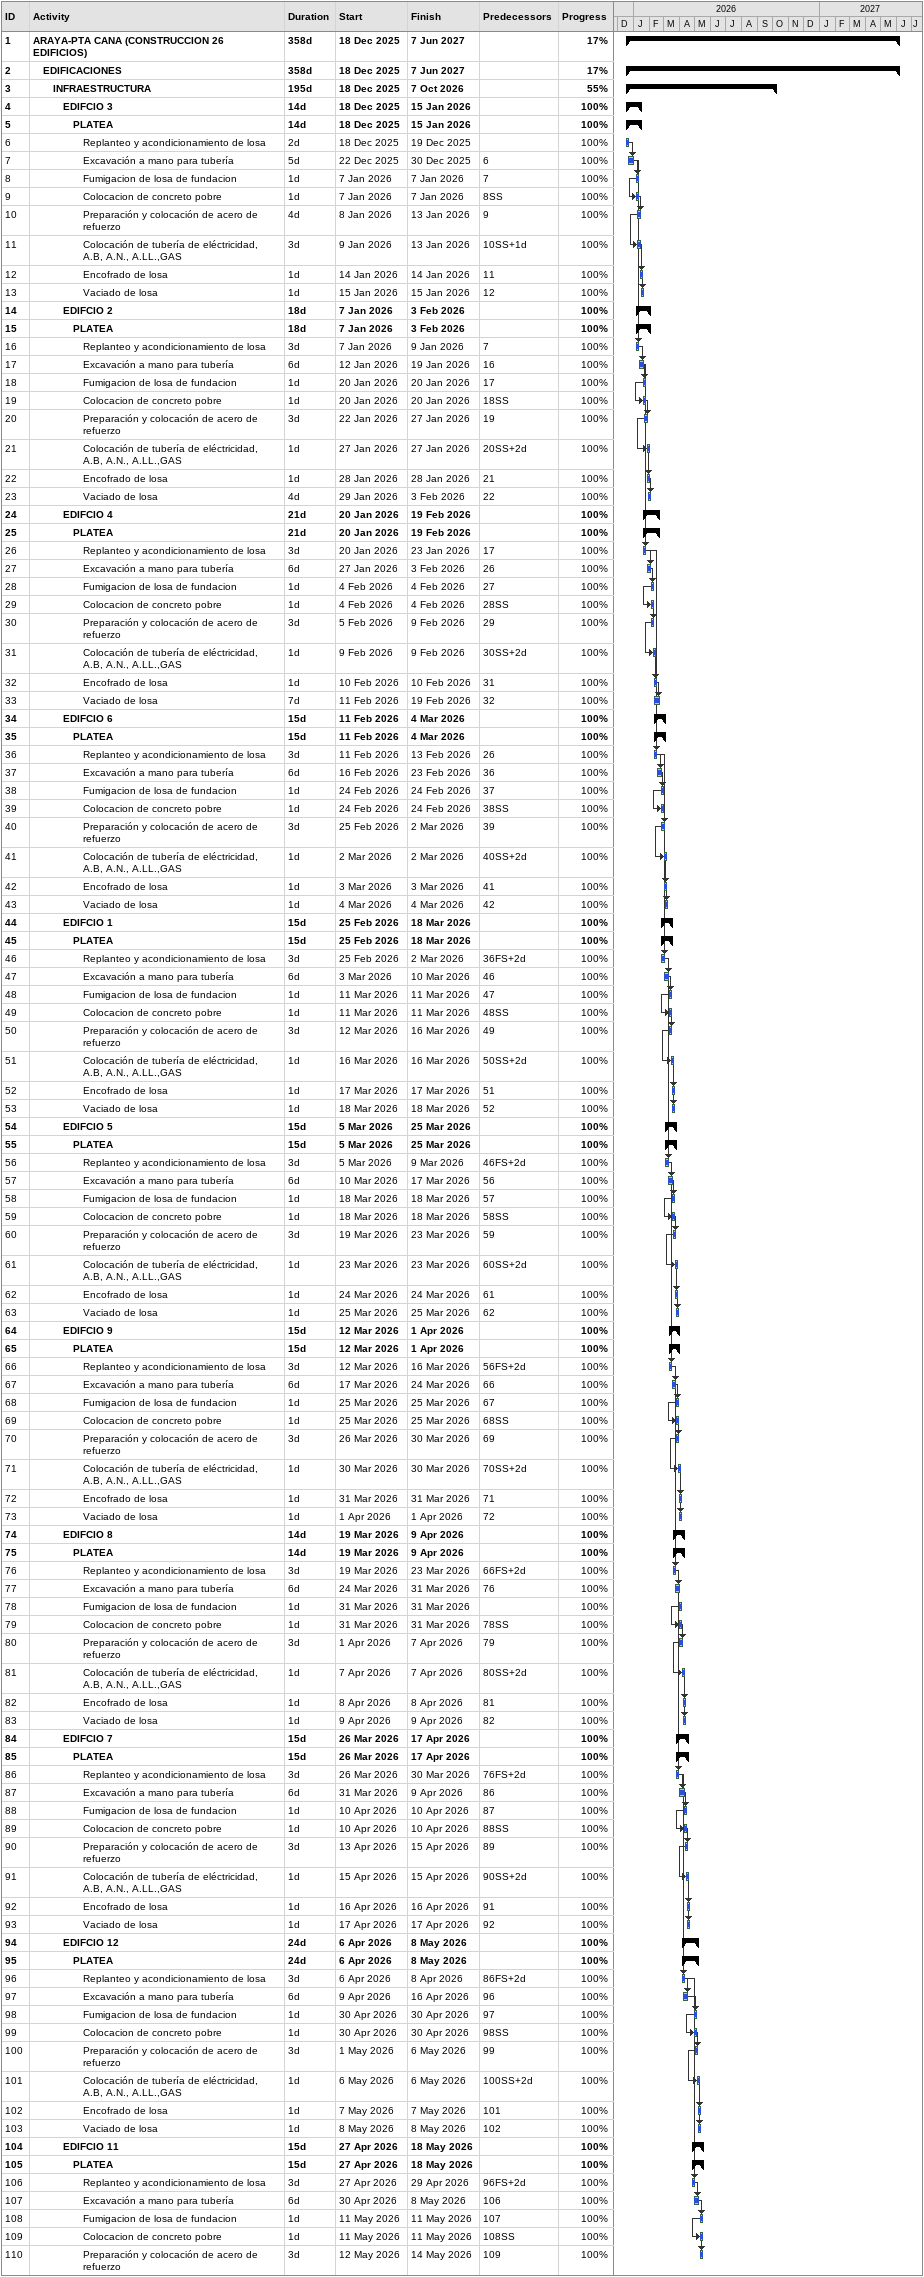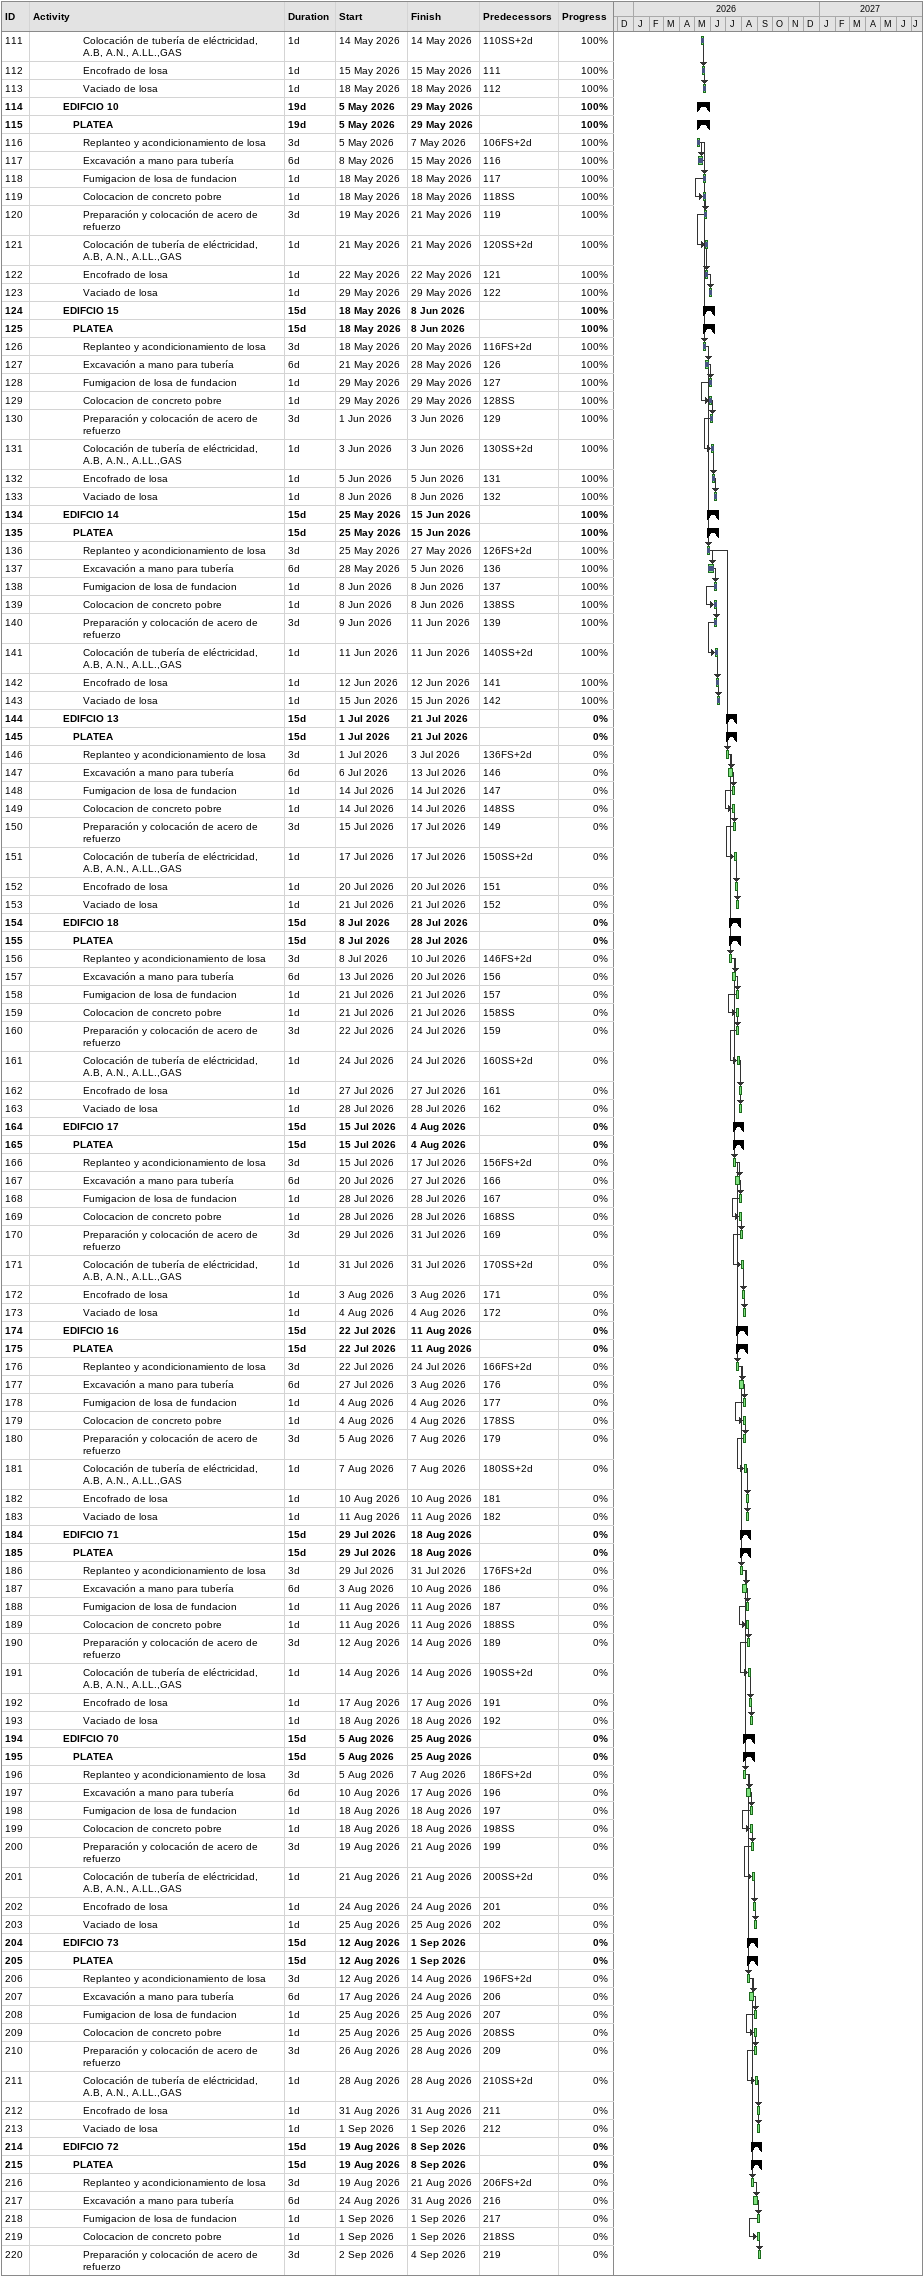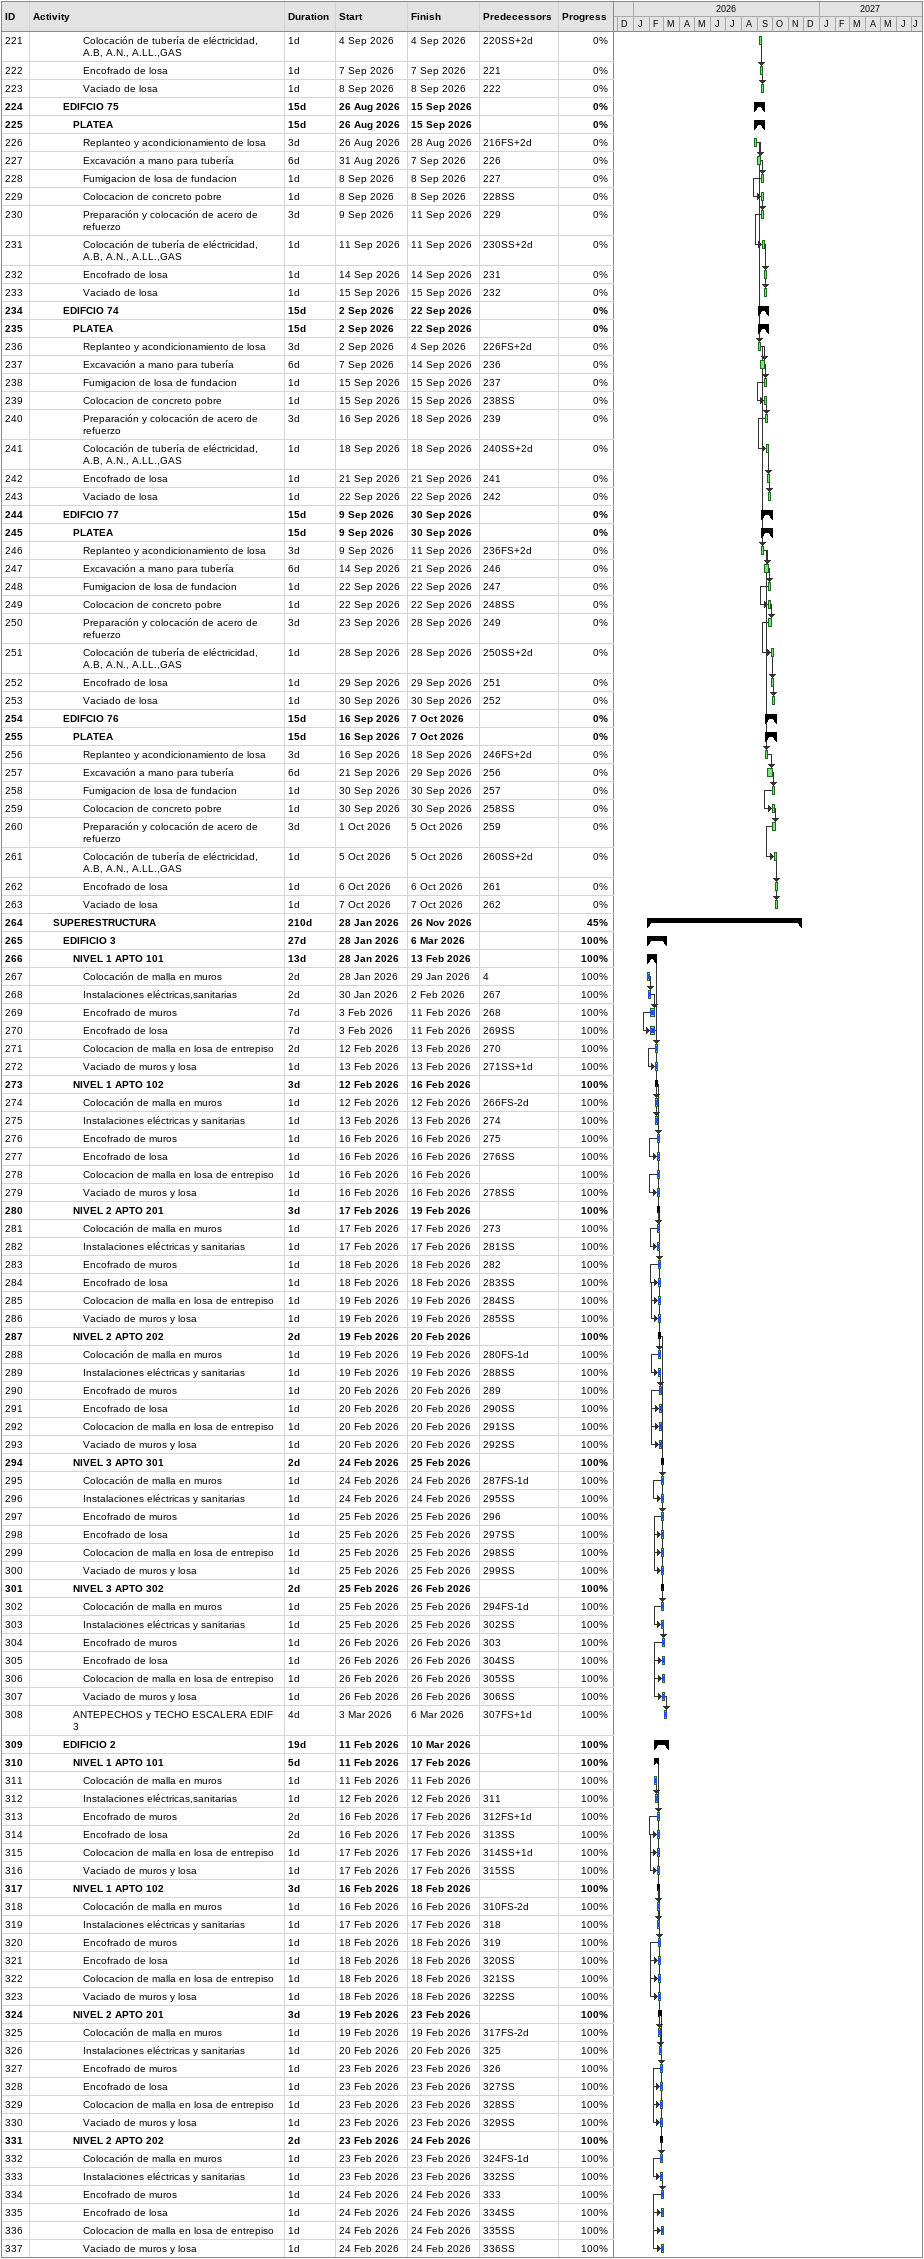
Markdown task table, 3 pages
| ID | Level | Task | Duration | Start | Finish | Predecessors | % complete |
|---|---|---|---|---|---|---|---|
| 1 | 1 | **ARAYA-PTA CANA (CONSTRUCCION 26 EDIFICIOS)** | 358d | 2025-12-18 | 2027-06-07 |  | 17 |
| 2 | 2 | **EDIFICACIONES** | 358d | 2025-12-18 | 2027-06-07 |  | 17 |
| 3 | 3 | **INFRAESTRUCTURA** | 195d | 2025-12-18 | 2026-10-07 |  | 55 |
| 4 | 4 | **EDIFCIO 3** | 14d | 2025-12-18 | 2026-01-15 |  | 100 |
| 5 | 5 | **PLATEA** | 14d | 2025-12-18 | 2026-01-15 |  | 100 |
| 6 | 6 | Replanteo y acondicionamiento de losa | 2d | 2025-12-18 | 2025-12-19 |  | 100 |
| 7 | 6 | Excavación a mano para tubería | 5d | 2025-12-22 | 2025-12-30 | 6 | 100 |
| 8 | 6 | Fumigacion de losa de fundacion | 1d | 2026-01-07 | 2026-01-07 | 7 | 100 |
| 9 | 6 | Colocacion de concreto pobre | 1d | 2026-01-07 | 2026-01-07 | 8SS | 100 |
| 10 | 6 | Preparación y colocación de acero de refuerzo | 4d | 2026-01-08 | 2026-01-13 | 9 | 100 |
| 11 | 6 | Colocación de tubería de eléctricidad, A.B, A.N., A.LL.,GAS | 3d | 2026-01-09 | 2026-01-13 | 10SS+1d | 100 |
| 12 | 6 | Encofrado de losa | 1d | 2026-01-14 | 2026-01-14 | 11 | 100 |
| 13 | 6 | Vaciado de losa | 1d | 2026-01-15 | 2026-01-15 | 12 | 100 |
| 14 | 4 | **EDIFCIO 2** | 18d | 2026-01-07 | 2026-02-03 |  | 100 |
| 15 | 5 | **PLATEA** | 18d | 2026-01-07 | 2026-02-03 |  | 100 |
| 16 | 6 | Replanteo y acondicionamiento de losa | 3d | 2026-01-07 | 2026-01-09 | 7 | 100 |
| 17 | 6 | Excavación a mano para tubería | 6d | 2026-01-12 | 2026-01-19 | 16 | 100 |
| 18 | 6 | Fumigacion de losa de fundacion | 1d | 2026-01-20 | 2026-01-20 | 17 | 100 |
| 19 | 6 | Colocacion de concreto pobre | 1d | 2026-01-20 | 2026-01-20 | 18SS | 100 |
| 20 | 6 | Preparación y colocación de acero de refuerzo | 3d | 2026-01-22 | 2026-01-27 | 19 | 100 |
| 21 | 6 | Colocación de tubería de eléctricidad, A.B, A.N., A.LL.,GAS | 1d | 2026-01-27 | 2026-01-27 | 20SS+2d | 100 |
| 22 | 6 | Encofrado de losa | 1d | 2026-01-28 | 2026-01-28 | 21 | 100 |
| 23 | 6 | Vaciado de losa | 4d | 2026-01-29 | 2026-02-03 | 22 | 100 |
| 24 | 4 | **EDIFCIO 4** | 21d | 2026-01-20 | 2026-02-19 |  | 100 |
| 25 | 5 | **PLATEA** | 21d | 2026-01-20 | 2026-02-19 |  | 100 |
| 26 | 6 | Replanteo y acondicionamiento de losa | 3d | 2026-01-20 | 2026-01-23 | 17 | 100 |
| 27 | 6 | Excavación a mano para tubería | 6d | 2026-01-27 | 2026-02-03 | 26 | 100 |
| 28 | 6 | Fumigacion de losa de fundacion | 1d | 2026-02-04 | 2026-02-04 | 27 | 100 |
| 29 | 6 | Colocacion de concreto pobre | 1d | 2026-02-04 | 2026-02-04 | 28SS | 100 |
| 30 | 6 | Preparación y colocación de acero de refuerzo | 3d | 2026-02-05 | 2026-02-09 | 29 | 100 |
| 31 | 6 | Colocación de tubería de eléctricidad, A.B, A.N., A.LL.,GAS | 1d | 2026-02-09 | 2026-02-09 | 30SS+2d | 100 |
| 32 | 6 | Encofrado de losa | 1d | 2026-02-10 | 2026-02-10 | 31 | 100 |
| 33 | 6 | Vaciado de losa | 7d | 2026-02-11 | 2026-02-19 | 32 | 100 |
| 34 | 4 | **EDIFCIO 6** | 15d | 2026-02-11 | 2026-03-04 |  | 100 |
| 35 | 5 | **PLATEA** | 15d | 2026-02-11 | 2026-03-04 |  | 100 |
| 36 | 6 | Replanteo y acondicionamiento de losa | 3d | 2026-02-11 | 2026-02-13 | 26 | 100 |
| 37 | 6 | Excavación a mano para tubería | 6d | 2026-02-16 | 2026-02-23 | 36 | 100 |
| 38 | 6 | Fumigacion de losa de fundacion | 1d | 2026-02-24 | 2026-02-24 | 37 | 100 |
| 39 | 6 | Colocacion de concreto pobre | 1d | 2026-02-24 | 2026-02-24 | 38SS | 100 |
| 40 | 6 | Preparación y colocación de acero de refuerzo | 3d | 2026-02-25 | 2026-03-02 | 39 | 100 |
| 41 | 6 | Colocación de tubería de eléctricidad, A.B, A.N., A.LL.,GAS | 1d | 2026-03-02 | 2026-03-02 | 40SS+2d | 100 |
| 42 | 6 | Encofrado de losa | 1d | 2026-03-03 | 2026-03-03 | 41 | 100 |
| 43 | 6 | Vaciado de losa | 1d | 2026-03-04 | 2026-03-04 | 42 | 100 |
| 44 | 4 | **EDIFCIO 1** | 15d | 2026-02-25 | 2026-03-18 |  | 100 |
| 45 | 5 | **PLATEA** | 15d | 2026-02-25 | 2026-03-18 |  | 100 |
| 46 | 6 | Replanteo y acondicionamiento de losa | 3d | 2026-02-25 | 2026-03-02 | 36FS+2d | 100 |
| 47 | 6 | Excavación a mano para tubería | 6d | 2026-03-03 | 2026-03-10 | 46 | 100 |
| 48 | 6 | Fumigacion de losa de fundacion | 1d | 2026-03-11 | 2026-03-11 | 47 | 100 |
| 49 | 6 | Colocacion de concreto pobre | 1d | 2026-03-11 | 2026-03-11 | 48SS | 100 |
| 50 | 6 | Preparación y colocación de acero de refuerzo | 3d | 2026-03-12 | 2026-03-16 | 49 | 100 |
| 51 | 6 | Colocación de tubería de eléctricidad, A.B, A.N., A.LL.,GAS | 1d | 2026-03-16 | 2026-03-16 | 50SS+2d | 100 |
| 52 | 6 | Encofrado de losa | 1d | 2026-03-17 | 2026-03-17 | 51 | 100 |
| 53 | 6 | Vaciado de losa | 1d | 2026-03-18 | 2026-03-18 | 52 | 100 |
| 54 | 4 | **EDIFCIO 5** | 15d | 2026-03-05 | 2026-03-25 |  | 100 |
| 55 | 5 | **PLATEA** | 15d | 2026-03-05 | 2026-03-25 |  | 100 |
| 56 | 6 | Replanteo y acondicionamiento de losa | 3d | 2026-03-05 | 2026-03-09 | 46FS+2d | 100 |
| 57 | 6 | Excavación a mano para tubería | 6d | 2026-03-10 | 2026-03-17 | 56 | 100 |
| 58 | 6 | Fumigacion de losa de fundacion | 1d | 2026-03-18 | 2026-03-18 | 57 | 100 |
| 59 | 6 | Colocacion de concreto pobre | 1d | 2026-03-18 | 2026-03-18 | 58SS | 100 |
| 60 | 6 | Preparación y colocación de acero de refuerzo | 3d | 2026-03-19 | 2026-03-23 | 59 | 100 |
| 61 | 6 | Colocación de tubería de eléctricidad, A.B, A.N., A.LL.,GAS | 1d | 2026-03-23 | 2026-03-23 | 60SS+2d | 100 |
| 62 | 6 | Encofrado de losa | 1d | 2026-03-24 | 2026-03-24 | 61 | 100 |
| 63 | 6 | Vaciado de losa | 1d | 2026-03-25 | 2026-03-25 | 62 | 100 |
| 64 | 4 | **EDIFCIO 9** | 15d | 2026-03-12 | 2026-04-01 |  | 100 |
| 65 | 5 | **PLATEA** | 15d | 2026-03-12 | 2026-04-01 |  | 100 |
| 66 | 6 | Replanteo y acondicionamiento de losa | 3d | 2026-03-12 | 2026-03-16 | 56FS+2d | 100 |
| 67 | 6 | Excavación a mano para tubería | 6d | 2026-03-17 | 2026-03-24 | 66 | 100 |
| 68 | 6 | Fumigacion de losa de fundacion | 1d | 2026-03-25 | 2026-03-25 | 67 | 100 |
| 69 | 6 | Colocacion de concreto pobre | 1d | 2026-03-25 | 2026-03-25 | 68SS | 100 |
| 70 | 6 | Preparación y colocación de acero de refuerzo | 3d | 2026-03-26 | 2026-03-30 | 69 | 100 |
| 71 | 6 | Colocación de tubería de eléctricidad, A.B, A.N., A.LL.,GAS | 1d | 2026-03-30 | 2026-03-30 | 70SS+2d | 100 |
| 72 | 6 | Encofrado de losa | 1d | 2026-03-31 | 2026-03-31 | 71 | 100 |
| 73 | 6 | Vaciado de losa | 1d | 2026-04-01 | 2026-04-01 | 72 | 100 |
| 74 | 4 | **EDIFCIO 8** | 14d | 2026-03-19 | 2026-04-09 |  | 100 |
| 75 | 5 | **PLATEA** | 14d | 2026-03-19 | 2026-04-09 |  | 100 |
| 76 | 6 | Replanteo y acondicionamiento de losa | 3d | 2026-03-19 | 2026-03-23 | 66FS+2d | 100 |
| 77 | 6 | Excavación a mano para tubería | 6d | 2026-03-24 | 2026-03-31 | 76 | 100 |
| 78 | 6 | Fumigacion de losa de fundacion | 1d | 2026-03-31 | 2026-03-31 |  | 100 |
| 79 | 6 | Colocacion de concreto pobre | 1d | 2026-03-31 | 2026-03-31 | 78SS | 100 |
| 80 | 6 | Preparación y colocación de acero de refuerzo | 3d | 2026-04-01 | 2026-04-07 | 79 | 100 |
| 81 | 6 | Colocación de tubería de eléctricidad, A.B, A.N., A.LL.,GAS | 1d | 2026-04-07 | 2026-04-07 | 80SS+2d | 100 |
| 82 | 6 | Encofrado de losa | 1d | 2026-04-08 | 2026-04-08 | 81 | 100 |
| 83 | 6 | Vaciado de losa | 1d | 2026-04-09 | 2026-04-09 | 82 | 100 |
| 84 | 4 | **EDIFCIO 7** | 15d | 2026-03-26 | 2026-04-17 |  | 100 |
| 85 | 5 | **PLATEA** | 15d | 2026-03-26 | 2026-04-17 |  | 100 |
| 86 | 6 | Replanteo y acondicionamiento de losa | 3d | 2026-03-26 | 2026-03-30 | 76FS+2d | 100 |
| 87 | 6 | Excavación a mano para tubería | 6d | 2026-03-31 | 2026-04-09 | 86 | 100 |
| 88 | 6 | Fumigacion de losa de fundacion | 1d | 2026-04-10 | 2026-04-10 | 87 | 100 |
| 89 | 6 | Colocacion de concreto pobre | 1d | 2026-04-10 | 2026-04-10 | 88SS | 100 |
| 90 | 6 | Preparación y colocación de acero de refuerzo | 3d | 2026-04-13 | 2026-04-15 | 89 | 100 |
| 91 | 6 | Colocación de tubería de eléctricidad, A.B, A.N., A.LL.,GAS | 1d | 2026-04-15 | 2026-04-15 | 90SS+2d | 100 |
| 92 | 6 | Encofrado de losa | 1d | 2026-04-16 | 2026-04-16 | 91 | 100 |
| 93 | 6 | Vaciado de losa | 1d | 2026-04-17 | 2026-04-17 | 92 | 100 |
| 94 | 4 | **EDIFCIO 12** | 24d | 2026-04-06 | 2026-05-08 |  | 100 |
| 95 | 5 | **PLATEA** | 24d | 2026-04-06 | 2026-05-08 |  | 100 |
| 96 | 6 | Replanteo y acondicionamiento de losa | 3d | 2026-04-06 | 2026-04-08 | 86FS+2d | 100 |
| 97 | 6 | Excavación a mano para tubería | 6d | 2026-04-09 | 2026-04-16 | 96 | 100 |
| 98 | 6 | Fumigacion de losa de fundacion | 1d | 2026-04-30 | 2026-04-30 | 97 | 100 |
| 99 | 6 | Colocacion de concreto pobre | 1d | 2026-04-30 | 2026-04-30 | 98SS | 100 |
| 100 | 6 | Preparación y colocación de acero de refuerzo | 3d | 2026-05-01 | 2026-05-06 | 99 | 100 |
| 101 | 6 | Colocación de tubería de eléctricidad, A.B, A.N., A.LL.,GAS | 1d | 2026-05-06 | 2026-05-06 | 100SS+2d | 100 |
| 102 | 6 | Encofrado de losa | 1d | 2026-05-07 | 2026-05-07 | 101 | 100 |
| 103 | 6 | Vaciado de losa | 1d | 2026-05-08 | 2026-05-08 | 102 | 100 |
| 104 | 4 | **EDIFCIO 11** | 15d | 2026-04-27 | 2026-05-18 |  | 100 |
| 105 | 5 | **PLATEA** | 15d | 2026-04-27 | 2026-05-18 |  | 100 |
| 106 | 6 | Replanteo y acondicionamiento de losa | 3d | 2026-04-27 | 2026-04-29 | 96FS+2d | 100 |
| 107 | 6 | Excavación a mano para tubería | 6d | 2026-04-30 | 2026-05-08 | 106 | 100 |
| 108 | 6 | Fumigacion de losa de fundacion | 1d | 2026-05-11 | 2026-05-11 | 107 | 100 |
| 109 | 6 | Colocacion de concreto pobre | 1d | 2026-05-11 | 2026-05-11 | 108SS | 100 |
| 110 | 6 | Preparación y colocación de acero de refuerzo | 3d | 2026-05-12 | 2026-05-14 | 109 | 100 |
| 111 | 6 | Colocación de tubería de eléctricidad, A.B, A.N., A.LL.,GAS | 1d | 2026-05-14 | 2026-05-14 | 110SS+2d | 100 |
| 112 | 6 | Encofrado de losa | 1d | 2026-05-15 | 2026-05-15 | 111 | 100 |
| 113 | 6 | Vaciado de losa | 1d | 2026-05-18 | 2026-05-18 | 112 | 100 |
| 114 | 4 | **EDIFCIO 10** | 19d | 2026-05-05 | 2026-05-29 |  | 100 |
| 115 | 5 | **PLATEA** | 19d | 2026-05-05 | 2026-05-29 |  | 100 |
| 116 | 6 | Replanteo y acondicionamiento de losa | 3d | 2026-05-05 | 2026-05-07 | 106FS+2d | 100 |
| 117 | 6 | Excavación a mano para tubería | 6d | 2026-05-08 | 2026-05-15 | 116 | 100 |
| 118 | 6 | Fumigacion de losa de fundacion | 1d | 2026-05-18 | 2026-05-18 | 117 | 100 |
| 119 | 6 | Colocacion de concreto pobre | 1d | 2026-05-18 | 2026-05-18 | 118SS | 100 |
| 120 | 6 | Preparación y colocación de acero de refuerzo | 3d | 2026-05-19 | 2026-05-21 | 119 | 100 |
| 121 | 6 | Colocación de tubería de eléctricidad, A.B, A.N., A.LL.,GAS | 1d | 2026-05-21 | 2026-05-21 | 120SS+2d | 100 |
| 122 | 6 | Encofrado de losa | 1d | 2026-05-22 | 2026-05-22 | 121 | 100 |
| 123 | 6 | Vaciado de losa | 1d | 2026-05-29 | 2026-05-29 | 122 | 100 |
| 124 | 4 | **EDIFCIO 15** | 15d | 2026-05-18 | 2026-06-08 |  | 100 |
| 125 | 5 | **PLATEA** | 15d | 2026-05-18 | 2026-06-08 |  | 100 |
| 126 | 6 | Replanteo y acondicionamiento de losa | 3d | 2026-05-18 | 2026-05-20 | 116FS+2d | 100 |
| 127 | 6 | Excavación a mano para tubería | 6d | 2026-05-21 | 2026-05-28 | 126 | 100 |
| 128 | 6 | Fumigacion de losa de fundacion | 1d | 2026-05-29 | 2026-05-29 | 127 | 100 |
| 129 | 6 | Colocacion de concreto pobre | 1d | 2026-05-29 | 2026-05-29 | 128SS | 100 |
| 130 | 6 | Preparación y colocación de acero de refuerzo | 3d | 2026-06-01 | 2026-06-03 | 129 | 100 |
| 131 | 6 | Colocación de tubería de eléctricidad, A.B, A.N., A.LL.,GAS | 1d | 2026-06-03 | 2026-06-03 | 130SS+2d | 100 |
| 132 | 6 | Encofrado de losa | 1d | 2026-06-05 | 2026-06-05 | 131 | 100 |
| 133 | 6 | Vaciado de losa | 1d | 2026-06-08 | 2026-06-08 | 132 | 100 |
| 134 | 4 | **EDIFCIO 14** | 15d | 2026-05-25 | 2026-06-15 |  | 100 |
| 135 | 5 | **PLATEA** | 15d | 2026-05-25 | 2026-06-15 |  | 100 |
| 136 | 6 | Replanteo y acondicionamiento de losa | 3d | 2026-05-25 | 2026-05-27 | 126FS+2d | 100 |
| 137 | 6 | Excavación a mano para tubería | 6d | 2026-05-28 | 2026-06-05 | 136 | 100 |
| 138 | 6 | Fumigacion de losa de fundacion | 1d | 2026-06-08 | 2026-06-08 | 137 | 100 |
| 139 | 6 | Colocacion de concreto pobre | 1d | 2026-06-08 | 2026-06-08 | 138SS | 100 |
| 140 | 6 | Preparación y colocación de acero de refuerzo | 3d | 2026-06-09 | 2026-06-11 | 139 | 100 |
| 141 | 6 | Colocación de tubería de eléctricidad, A.B, A.N., A.LL.,GAS | 1d | 2026-06-11 | 2026-06-11 | 140SS+2d | 100 |
| 142 | 6 | Encofrado de losa | 1d | 2026-06-12 | 2026-06-12 | 141 | 100 |
| 143 | 6 | Vaciado de losa | 1d | 2026-06-15 | 2026-06-15 | 142 | 100 |
| 144 | 4 | **EDIFCIO 13** | 15d | 2026-07-01 | 2026-07-21 |  | 0 |
| 145 | 5 | **PLATEA** | 15d | 2026-07-01 | 2026-07-21 |  | 0 |
| 146 | 6 | Replanteo y acondicionamiento de losa | 3d | 2026-07-01 | 2026-07-03 | 136FS+2d | 0 |
| 147 | 6 | Excavación a mano para tubería | 6d | 2026-07-06 | 2026-07-13 | 146 | 0 |
| 148 | 6 | Fumigacion de losa de fundacion | 1d | 2026-07-14 | 2026-07-14 | 147 | 0 |
| 149 | 6 | Colocacion de concreto pobre | 1d | 2026-07-14 | 2026-07-14 | 148SS | 0 |
| 150 | 6 | Preparación y colocación de acero de refuerzo | 3d | 2026-07-15 | 2026-07-17 | 149 | 0 |
| 151 | 6 | Colocación de tubería de eléctricidad, A.B, A.N., A.LL.,GAS | 1d | 2026-07-17 | 2026-07-17 | 150SS+2d | 0 |
| 152 | 6 | Encofrado de losa | 1d | 2026-07-20 | 2026-07-20 | 151 | 0 |
| 153 | 6 | Vaciado de losa | 1d | 2026-07-21 | 2026-07-21 | 152 | 0 |
| 154 | 4 | **EDIFCIO 18** | 15d | 2026-07-08 | 2026-07-28 |  | 0 |
| 155 | 5 | **PLATEA** | 15d | 2026-07-08 | 2026-07-28 |  | 0 |
| 156 | 6 | Replanteo y acondicionamiento de losa | 3d | 2026-07-08 | 2026-07-10 | 146FS+2d | 0 |
| 157 | 6 | Excavación a mano para tubería | 6d | 2026-07-13 | 2026-07-20 | 156 | 0 |
| 158 | 6 | Fumigacion de losa de fundacion | 1d | 2026-07-21 | 2026-07-21 | 157 | 0 |
| 159 | 6 | Colocacion de concreto pobre | 1d | 2026-07-21 | 2026-07-21 | 158SS | 0 |
| 160 | 6 | Preparación y colocación de acero de refuerzo | 3d | 2026-07-22 | 2026-07-24 | 159 | 0 |
| 161 | 6 | Colocación de tubería de eléctricidad, A.B, A.N., A.LL.,GAS | 1d | 2026-07-24 | 2026-07-24 | 160SS+2d | 0 |
| 162 | 6 | Encofrado de losa | 1d | 2026-07-27 | 2026-07-27 | 161 | 0 |
| 163 | 6 | Vaciado de losa | 1d | 2026-07-28 | 2026-07-28 | 162 | 0 |
| 164 | 4 | **EDIFCIO 17** | 15d | 2026-07-15 | 2026-08-04 |  | 0 |
| 165 | 5 | **PLATEA** | 15d | 2026-07-15 | 2026-08-04 |  | 0 |
| 166 | 6 | Replanteo y acondicionamiento de losa | 3d | 2026-07-15 | 2026-07-17 | 156FS+2d | 0 |
| 167 | 6 | Excavación a mano para tubería | 6d | 2026-07-20 | 2026-07-27 | 166 | 0 |
| 168 | 6 | Fumigacion de losa de fundacion | 1d | 2026-07-28 | 2026-07-28 | 167 | 0 |
| 169 | 6 | Colocacion de concreto pobre | 1d | 2026-07-28 | 2026-07-28 | 168SS | 0 |
| 170 | 6 | Preparación y colocación de acero de refuerzo | 3d | 2026-07-29 | 2026-07-31 | 169 | 0 |
| 171 | 6 | Colocación de tubería de eléctricidad, A.B, A.N., A.LL.,GAS | 1d | 2026-07-31 | 2026-07-31 | 170SS+2d | 0 |
| 172 | 6 | Encofrado de losa | 1d | 2026-08-03 | 2026-08-03 | 171 | 0 |
| 173 | 6 | Vaciado de losa | 1d | 2026-08-04 | 2026-08-04 | 172 | 0 |
| 174 | 4 | **EDIFCIO 16** | 15d | 2026-07-22 | 2026-08-11 |  | 0 |
| 175 | 5 | **PLATEA** | 15d | 2026-07-22 | 2026-08-11 |  | 0 |
| 176 | 6 | Replanteo y acondicionamiento de losa | 3d | 2026-07-22 | 2026-07-24 | 166FS+2d | 0 |
| 177 | 6 | Excavación a mano para tubería | 6d | 2026-07-27 | 2026-08-03 | 176 | 0 |
| 178 | 6 | Fumigacion de losa de fundacion | 1d | 2026-08-04 | 2026-08-04 | 177 | 0 |
| 179 | 6 | Colocacion de concreto pobre | 1d | 2026-08-04 | 2026-08-04 | 178SS | 0 |
| 180 | 6 | Preparación y colocación de acero de refuerzo | 3d | 2026-08-05 | 2026-08-07 | 179 | 0 |
| 181 | 6 | Colocación de tubería de eléctricidad, A.B, A.N., A.LL.,GAS | 1d | 2026-08-07 | 2026-08-07 | 180SS+2d | 0 |
| 182 | 6 | Encofrado de losa | 1d | 2026-08-10 | 2026-08-10 | 181 | 0 |
| 183 | 6 | Vaciado de losa | 1d | 2026-08-11 | 2026-08-11 | 182 | 0 |
| 184 | 4 | **EDIFCIO 71** | 15d | 2026-07-29 | 2026-08-18 |  | 0 |
| 185 | 5 | **PLATEA** | 15d | 2026-07-29 | 2026-08-18 |  | 0 |
| 186 | 6 | Replanteo y acondicionamiento de losa | 3d | 2026-07-29 | 2026-07-31 | 176FS+2d | 0 |
| 187 | 6 | Excavación a mano para tubería | 6d | 2026-08-03 | 2026-08-10 | 186 | 0 |
| 188 | 6 | Fumigacion de losa de fundacion | 1d | 2026-08-11 | 2026-08-11 | 187 | 0 |
| 189 | 6 | Colocacion de concreto pobre | 1d | 2026-08-11 | 2026-08-11 | 188SS | 0 |
| 190 | 6 | Preparación y colocación de acero de refuerzo | 3d | 2026-08-12 | 2026-08-14 | 189 | 0 |
| 191 | 6 | Colocación de tubería de eléctricidad, A.B, A.N., A.LL.,GAS | 1d | 2026-08-14 | 2026-08-14 | 190SS+2d | 0 |
| 192 | 6 | Encofrado de losa | 1d | 2026-08-17 | 2026-08-17 | 191 | 0 |
| 193 | 6 | Vaciado de losa | 1d | 2026-08-18 | 2026-08-18 | 192 | 0 |
| 194 | 4 | **EDIFCIO 70** | 15d | 2026-08-05 | 2026-08-25 |  | 0 |
| 195 | 5 | **PLATEA** | 15d | 2026-08-05 | 2026-08-25 |  | 0 |
| 196 | 6 | Replanteo y acondicionamiento de losa | 3d | 2026-08-05 | 2026-08-07 | 186FS+2d | 0 |
| 197 | 6 | Excavación a mano para tubería | 6d | 2026-08-10 | 2026-08-17 | 196 | 0 |
| 198 | 6 | Fumigacion de losa de fundacion | 1d | 2026-08-18 | 2026-08-18 | 197 | 0 |
| 199 | 6 | Colocacion de concreto pobre | 1d | 2026-08-18 | 2026-08-18 | 198SS | 0 |
| 200 | 6 | Preparación y colocación de acero de refuerzo | 3d | 2026-08-19 | 2026-08-21 | 199 | 0 |
| 201 | 6 | Colocación de tubería de eléctricidad, A.B, A.N., A.LL.,GAS | 1d | 2026-08-21 | 2026-08-21 | 200SS+2d | 0 |
| 202 | 6 | Encofrado de losa | 1d | 2026-08-24 | 2026-08-24 | 201 | 0 |
| 203 | 6 | Vaciado de losa | 1d | 2026-08-25 | 2026-08-25 | 202 | 0 |
| 204 | 4 | **EDIFCIO 73** | 15d | 2026-08-12 | 2026-09-01 |  | 0 |
| 205 | 5 | **PLATEA** | 15d | 2026-08-12 | 2026-09-01 |  | 0 |
| 206 | 6 | Replanteo y acondicionamiento de losa | 3d | 2026-08-12 | 2026-08-14 | 196FS+2d | 0 |
| 207 | 6 | Excavación a mano para tubería | 6d | 2026-08-17 | 2026-08-24 | 206 | 0 |
| 208 | 6 | Fumigacion de losa de fundacion | 1d | 2026-08-25 | 2026-08-25 | 207 | 0 |
| 209 | 6 | Colocacion de concreto pobre | 1d | 2026-08-25 | 2026-08-25 | 208SS | 0 |
| 210 | 6 | Preparación y colocación de acero de refuerzo | 3d | 2026-08-26 | 2026-08-28 | 209 | 0 |
| 211 | 6 | Colocación de tubería de eléctricidad, A.B, A.N., A.LL.,GAS | 1d | 2026-08-28 | 2026-08-28 | 210SS+2d | 0 |
| 212 | 6 | Encofrado de losa | 1d | 2026-08-31 | 2026-08-31 | 211 | 0 |
| 213 | 6 | Vaciado de losa | 1d | 2026-09-01 | 2026-09-01 | 212 | 0 |
| 214 | 4 | **EDIFCIO 72** | 15d | 2026-08-19 | 2026-09-08 |  | 0 |
| 215 | 5 | **PLATEA** | 15d | 2026-08-19 | 2026-09-08 |  | 0 |
| 216 | 6 | Replanteo y acondicionamiento de losa | 3d | 2026-08-19 | 2026-08-21 | 206FS+2d | 0 |
| 217 | 6 | Excavación a mano para tubería | 6d | 2026-08-24 | 2026-08-31 | 216 | 0 |
| 218 | 6 | Fumigacion de losa de fundacion | 1d | 2026-09-01 | 2026-09-01 | 217 | 0 |
| 219 | 6 | Colocacion de concreto pobre | 1d | 2026-09-01 | 2026-09-01 | 218SS | 0 |
| 220 | 6 | Preparación y colocación de acero de refuerzo | 3d | 2026-09-02 | 2026-09-04 | 219 | 0 |
| 221 | 6 | Colocación de tubería de eléctricidad, A.B, A.N., A.LL.,GAS | 1d | 2026-09-04 | 2026-09-04 | 220SS+2d | 0 |
| 222 | 6 | Encofrado de losa | 1d | 2026-09-07 | 2026-09-07 | 221 | 0 |
| 223 | 6 | Vaciado de losa | 1d | 2026-09-08 | 2026-09-08 | 222 | 0 |
| 224 | 4 | **EDIFCIO 75** | 15d | 2026-08-26 | 2026-09-15 |  | 0 |
| 225 | 5 | **PLATEA** | 15d | 2026-08-26 | 2026-09-15 |  | 0 |
| 226 | 6 | Replanteo y acondicionamiento de losa | 3d | 2026-08-26 | 2026-08-28 | 216FS+2d | 0 |
| 227 | 6 | Excavación a mano para tubería | 6d | 2026-08-31 | 2026-09-07 | 226 | 0 |
| 228 | 6 | Fumigacion de losa de fundacion | 1d | 2026-09-08 | 2026-09-08 | 227 | 0 |
| 229 | 6 | Colocacion de concreto pobre | 1d | 2026-09-08 | 2026-09-08 | 228SS | 0 |
| 230 | 6 | Preparación y colocación de acero de refuerzo | 3d | 2026-09-09 | 2026-09-11 | 229 | 0 |
| 231 | 6 | Colocación de tubería de eléctricidad, A.B, A.N., A.LL.,GAS | 1d | 2026-09-11 | 2026-09-11 | 230SS+2d | 0 |
| 232 | 6 | Encofrado de losa | 1d | 2026-09-14 | 2026-09-14 | 231 | 0 |
| 233 | 6 | Vaciado de losa | 1d | 2026-09-15 | 2026-09-15 | 232 | 0 |
| 234 | 4 | **EDIFCIO 74** | 15d | 2026-09-02 | 2026-09-22 |  | 0 |
| 235 | 5 | **PLATEA** | 15d | 2026-09-02 | 2026-09-22 |  | 0 |
| 236 | 6 | Replanteo y acondicionamiento de losa | 3d | 2026-09-02 | 2026-09-04 | 226FS+2d | 0 |
| 237 | 6 | Excavación a mano para tubería | 6d | 2026-09-07 | 2026-09-14 | 236 | 0 |
| 238 | 6 | Fumigacion de losa de fundacion | 1d | 2026-09-15 | 2026-09-15 | 237 | 0 |
| 239 | 6 | Colocacion de concreto pobre | 1d | 2026-09-15 | 2026-09-15 | 238SS | 0 |
| 240 | 6 | Preparación y colocación de acero de refuerzo | 3d | 2026-09-16 | 2026-09-18 | 239 | 0 |
| 241 | 6 | Colocación de tubería de eléctricidad, A.B, A.N., A.LL.,GAS | 1d | 2026-09-18 | 2026-09-18 | 240SS+2d | 0 |
| 242 | 6 | Encofrado de losa | 1d | 2026-09-21 | 2026-09-21 | 241 | 0 |
| 243 | 6 | Vaciado de losa | 1d | 2026-09-22 | 2026-09-22 | 242 | 0 |
| 244 | 4 | **EDIFCIO 77** | 15d | 2026-09-09 | 2026-09-30 |  | 0 |
| 245 | 5 | **PLATEA** | 15d | 2026-09-09 | 2026-09-30 |  | 0 |
| 246 | 6 | Replanteo y acondicionamiento de losa | 3d | 2026-09-09 | 2026-09-11 | 236FS+2d | 0 |
| 247 | 6 | Excavación a mano para tubería | 6d | 2026-09-14 | 2026-09-21 | 246 | 0 |
| 248 | 6 | Fumigacion de losa de fundacion | 1d | 2026-09-22 | 2026-09-22 | 247 | 0 |
| 249 | 6 | Colocacion de concreto pobre | 1d | 2026-09-22 | 2026-09-22 | 248SS | 0 |
| 250 | 6 | Preparación y colocación de acero de refuerzo | 3d | 2026-09-23 | 2026-09-28 | 249 | 0 |
| 251 | 6 | Colocación de tubería de eléctricidad, A.B, A.N., A.LL.,GAS | 1d | 2026-09-28 | 2026-09-28 | 250SS+2d | 0 |
| 252 | 6 | Encofrado de losa | 1d | 2026-09-29 | 2026-09-29 | 251 | 0 |
| 253 | 6 | Vaciado de losa | 1d | 2026-09-30 | 2026-09-30 | 252 | 0 |
| 254 | 4 | **EDIFCIO 76** | 15d | 2026-09-16 | 2026-10-07 |  | 0 |
| 255 | 5 | **PLATEA** | 15d | 2026-09-16 | 2026-10-07 |  | 0 |
| 256 | 6 | Replanteo y acondicionamiento de losa | 3d | 2026-09-16 | 2026-09-18 | 246FS+2d | 0 |
| 257 | 6 | Excavación a mano para tubería | 6d | 2026-09-21 | 2026-09-29 | 256 | 0 |
| 258 | 6 | Fumigacion de losa de fundacion | 1d | 2026-09-30 | 2026-09-30 | 257 | 0 |
| 259 | 6 | Colocacion de concreto pobre | 1d | 2026-09-30 | 2026-09-30 | 258SS | 0 |
| 260 | 6 | Preparación y colocación de acero de refuerzo | 3d | 2026-10-01 | 2026-10-05 | 259 | 0 |
| 261 | 6 | Colocación de tubería de eléctricidad, A.B, A.N., A.LL.,GAS | 1d | 2026-10-05 | 2026-10-05 | 260SS+2d | 0 |
| 262 | 6 | Encofrado de losa | 1d | 2026-10-06 | 2026-10-06 | 261 | 0 |
| 263 | 6 | Vaciado de losa | 1d | 2026-10-07 | 2026-10-07 | 262 | 0 |
| 264 | 3 | **SUPERESTRUCTURA** | 210d | 2026-01-28 | 2026-11-26 |  | 45 |
| 265 | 4 | **EDIFICIO 3** | 27d | 2026-01-28 | 2026-03-06 |  | 100 |
| 266 | 5 | **NIVEL 1 APTO 101** | 13d | 2026-01-28 | 2026-02-13 |  | 100 |
| 267 | 6 | Colocación de malla en muros | 2d | 2026-01-28 | 2026-01-29 | 4 | 100 |
| 268 | 6 | Instalaciones eléctricas,sanitarias | 2d | 2026-01-30 | 2026-02-02 | 267 | 100 |
| 269 | 6 | Encofrado de muros | 7d | 2026-02-03 | 2026-02-11 | 268 | 100 |
| 270 | 6 | Encofrado de losa | 7d | 2026-02-03 | 2026-02-11 | 269SS | 100 |
| 271 | 6 | Colocacion de malla en losa de entrepiso | 2d | 2026-02-12 | 2026-02-13 | 270 | 100 |
| 272 | 6 | Vaciado de muros y losa | 1d | 2026-02-13 | 2026-02-13 | 271SS+1d | 100 |
| 273 | 5 | **NIVEL 1 APTO 102** | 3d | 2026-02-12 | 2026-02-16 |  | 100 |
| 274 | 6 | Colocación de malla en muros | 1d | 2026-02-12 | 2026-02-12 | 266FS-2d | 100 |
| 275 | 6 | Instalaciones eléctricas y sanitarias | 1d | 2026-02-13 | 2026-02-13 | 274 | 100 |
| 276 | 6 | Encofrado de muros | 1d | 2026-02-16 | 2026-02-16 | 275 | 100 |
| 277 | 6 | Encofrado de losa | 1d | 2026-02-16 | 2026-02-16 | 276SS | 100 |
| 278 | 6 | Colocacion de malla en losa de entrepiso | 1d | 2026-02-16 | 2026-02-16 |  | 100 |
| 279 | 6 | Vaciado de muros y losa | 1d | 2026-02-16 | 2026-02-16 | 278SS | 100 |
| 280 | 5 | **NIVEL 2 APTO 201** | 3d | 2026-02-17 | 2026-02-19 |  | 100 |
| 281 | 6 | Colocación de malla en muros | 1d | 2026-02-17 | 2026-02-17 | 273 | 100 |
| 282 | 6 | Instalaciones eléctricas y sanitarias | 1d | 2026-02-17 | 2026-02-17 | 281SS | 100 |
| 283 | 6 | Encofrado de muros | 1d | 2026-02-18 | 2026-02-18 | 282 | 100 |
| 284 | 6 | Encofrado de losa | 1d | 2026-02-18 | 2026-02-18 | 283SS | 100 |
| 285 | 6 | Colocacion de malla en losa de entrepiso | 1d | 2026-02-19 | 2026-02-19 | 284SS | 100 |
| 286 | 6 | Vaciado de muros y losa | 1d | 2026-02-19 | 2026-02-19 | 285SS | 100 |
| 287 | 5 | **NIVEL 2 APTO 202** | 2d | 2026-02-19 | 2026-02-20 |  | 100 |
| 288 | 6 | Colocación de malla en muros | 1d | 2026-02-19 | 2026-02-19 | 280FS-1d | 100 |
| 289 | 6 | Instalaciones eléctricas y sanitarias | 1d | 2026-02-19 | 2026-02-19 | 288SS | 100 |
| 290 | 6 | Encofrado de muros | 1d | 2026-02-20 | 2026-02-20 | 289 | 100 |
| 291 | 6 | Encofrado de losa | 1d | 2026-02-20 | 2026-02-20 | 290SS | 100 |
| 292 | 6 | Colocacion de malla en losa de entrepiso | 1d | 2026-02-20 | 2026-02-20 | 291SS | 100 |
| 293 | 6 | Vaciado de muros y losa | 1d | 2026-02-20 | 2026-02-20 | 292SS | 100 |
| 294 | 5 | **NIVEL 3 APTO 301** | 2d | 2026-02-24 | 2026-02-25 |  | 100 |
| 295 | 6 | Colocación de malla en muros | 1d | 2026-02-24 | 2026-02-24 | 287FS-1d | 100 |
| 296 | 6 | Instalaciones eléctricas y sanitarias | 1d | 2026-02-24 | 2026-02-24 | 295SS | 100 |
| 297 | 6 | Encofrado de muros | 1d | 2026-02-25 | 2026-02-25 | 296 | 100 |
| 298 | 6 | Encofrado de losa | 1d | 2026-02-25 | 2026-02-25 | 297SS | 100 |
| 299 | 6 | Colocacion de malla en losa de entrepiso | 1d | 2026-02-25 | 2026-02-25 | 298SS | 100 |
| 300 | 6 | Vaciado de muros y losa | 1d | 2026-02-25 | 2026-02-25 | 299SS | 100 |
| 301 | 5 | **NIVEL 3 APTO 302** | 2d | 2026-02-25 | 2026-02-26 |  | 100 |
| 302 | 6 | Colocación de malla en muros | 1d | 2026-02-25 | 2026-02-25 | 294FS-1d | 100 |
| 303 | 6 | Instalaciones eléctricas y sanitarias | 1d | 2026-02-25 | 2026-02-25 | 302SS | 100 |
| 304 | 6 | Encofrado de muros | 1d | 2026-02-26 | 2026-02-26 | 303 | 100 |
| 305 | 6 | Encofrado de losa | 1d | 2026-02-26 | 2026-02-26 | 304SS | 100 |
| 306 | 6 | Colocacion de malla en losa de entrepiso | 1d | 2026-02-26 | 2026-02-26 | 305SS | 100 |
| 307 | 6 | Vaciado de muros y losa | 1d | 2026-02-26 | 2026-02-26 | 306SS | 100 |
| 308 | 5 | ANTEPECHOS y TECHO ESCALERA EDIF 3 | 4d | 2026-03-03 | 2026-03-06 | 307FS+1d | 100 |
| 309 | 4 | **EDIFICIO 2** | 19d | 2026-02-11 | 2026-03-10 |  | 100 |
| 310 | 5 | **NIVEL 1 APTO 101** | 5d | 2026-02-11 | 2026-02-17 |  | 100 |
| 311 | 6 | Colocación de malla en muros | 1d | 2026-02-11 | 2026-02-11 |  | 100 |
| 312 | 6 | Instalaciones eléctricas,sanitarias | 1d | 2026-02-12 | 2026-02-12 | 311 | 100 |
| 313 | 6 | Encofrado de muros | 2d | 2026-02-16 | 2026-02-17 | 312FS+1d | 100 |
| 314 | 6 | Encofrado de losa | 2d | 2026-02-16 | 2026-02-17 | 313SS | 100 |
| 315 | 6 | Colocacion de malla en losa de entrepiso | 1d | 2026-02-17 | 2026-02-17 | 314SS+1d | 100 |
| 316 | 6 | Vaciado de muros y losa | 1d | 2026-02-17 | 2026-02-17 | 315SS | 100 |
| 317 | 5 | **NIVEL 1 APTO 102** | 3d | 2026-02-16 | 2026-02-18 |  | 100 |
| 318 | 6 | Colocación de malla en muros | 1d | 2026-02-16 | 2026-02-16 | 310FS-2d | 100 |
| 319 | 6 | Instalaciones eléctricas y sanitarias | 1d | 2026-02-17 | 2026-02-17 | 318 | 100 |
| 320 | 6 | Encofrado de muros | 1d | 2026-02-18 | 2026-02-18 | 319 | 100 |
| 321 | 6 | Encofrado de losa | 1d | 2026-02-18 | 2026-02-18 | 320SS | 100 |
| 322 | 6 | Colocacion de malla en losa de entrepiso | 1d | 2026-02-18 | 2026-02-18 | 321SS | 100 |
| 323 | 6 | Vaciado de muros y losa | 1d | 2026-02-18 | 2026-02-18 | 322SS | 100 |
| 324 | 5 | **NIVEL 2 APTO 201** | 3d | 2026-02-19 | 2026-02-23 |  | 100 |
| 325 | 6 | Colocación de malla en muros | 1d | 2026-02-19 | 2026-02-19 | 317FS-2d | 100 |
| 326 | 6 | Instalaciones eléctricas y sanitarias | 1d | 2026-02-20 | 2026-02-20 | 325 | 100 |
| 327 | 6 | Encofrado de muros | 1d | 2026-02-23 | 2026-02-23 | 326 | 100 |
| 328 | 6 | Encofrado de losa | 1d | 2026-02-23 | 2026-02-23 | 327SS | 100 |
| 329 | 6 | Colocacion de malla en losa de entrepiso | 1d | 2026-02-23 | 2026-02-23 | 328SS | 100 |
| 330 | 6 | Vaciado de muros y losa | 1d | 2026-02-23 | 2026-02-23 | 329SS | 100 |
| 331 | 5 | **NIVEL 2 APTO 202** | 2d | 2026-02-23 | 2026-02-24 |  | 100 |
| 332 | 6 | Colocación de malla en muros | 1d | 2026-02-23 | 2026-02-23 | 324FS-1d | 100 |
| 333 | 6 | Instalaciones eléctricas y sanitarias | 1d | 2026-02-23 | 2026-02-23 | 332SS | 100 |
| 334 | 6 | Encofrado de muros | 1d | 2026-02-24 | 2026-02-24 | 333 | 100 |
| 335 | 6 | Encofrado de losa | 1d | 2026-02-24 | 2026-02-24 | 334SS | 100 |
| 336 | 6 | Colocacion de malla en losa de entrepiso | 1d | 2026-02-24 | 2026-02-24 | 335SS | 100 |
| 337 | 6 | Vaciado de muros y losa | 1d | 2026-02-24 | 2026-02-24 | 336SS | 100 |
